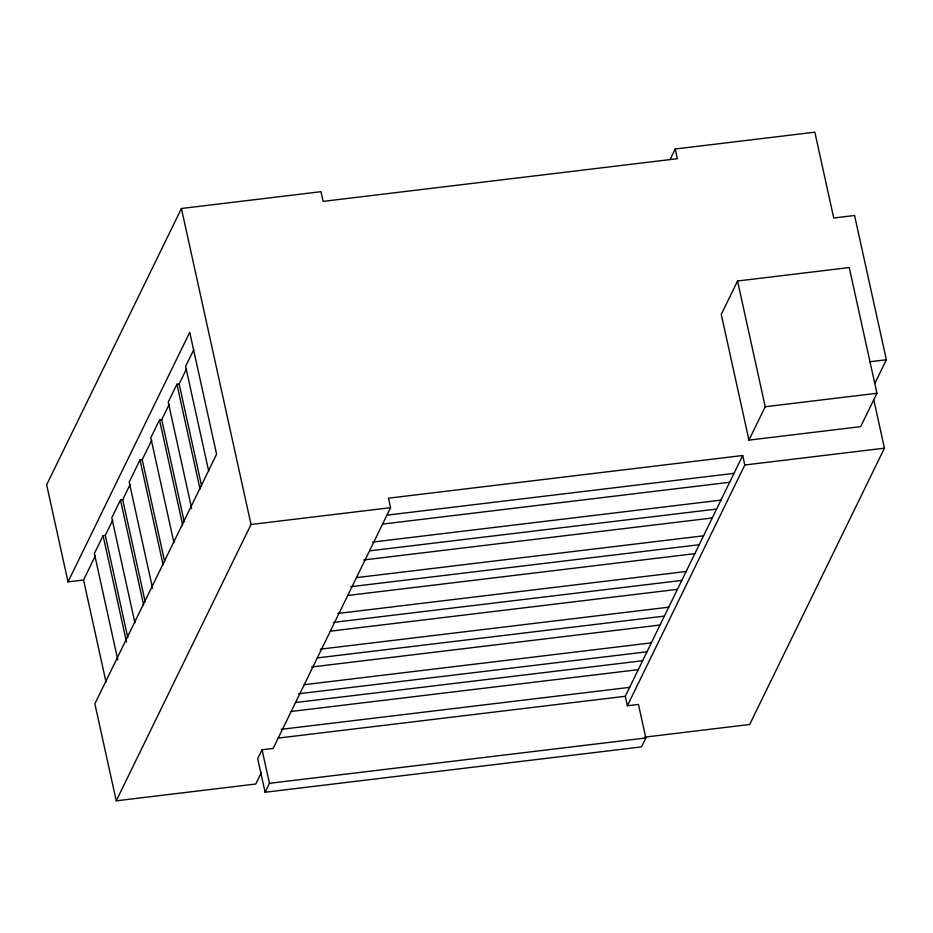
<?xml version="1.0" encoding="UTF-8"?>
<svg xmlns="http://www.w3.org/2000/svg" width="933" height="933" viewBox="0 0 933 933"><rect width="100%" height="100%" fill="white"/><g stroke="black" fill="none" stroke-linecap="round" stroke-linejoin="round"><path stroke-width="1.4" d="M874.874 383.288L886.35 359.765L854.57 215.488L833.74 217.995L814.836 132.183L675.212 149L677.346 158.703L323.11 201.388L320.975 191.685L181.422 208.502L46.65 484.822L68.027 581.854L83.538 579.988L95.353 555.776M68.027 581.854L189.737 332.3L216.596 454.219L94.874 703.785L116.252 800.817L255.794 784.012L261.368 772.594M112.753 520.078L105.301 535.379L103.073 535.647L94.373 553.491L117.791 659.818M130.165 484.39L122.701 499.691L120.485 499.96L111.785 517.803L134.888 622.708M151.764 440.108L142.224 459.666L140.008 459.934L129.186 482.104L152.604 588.443M169.2 404.362L161.736 419.652L159.52 419.92L150.819 437.764L173.923 542.679M186.6 368.663L179.148 383.964L176.932 384.233L168.22 402.076L191.65 508.403M193.714 349.817L185.632 366.389L208.735 471.293M116.252 800.817L251.024 524.486L181.422 208.502M262.056 749.782L257.706 758.704L265.089 792.245L641.496 746.901L645.846 737.98L638.464 704.438L627.373 705.768L625.285 696.275L742.715 455.502L388.478 498.187L390.565 507.68L273.136 748.453L262.056 749.782L269.439 783.323L265.089 792.245M670.104 159.485L675.212 149M737.548 281.008L721.267 314.386L748.954 440.108L860.658 426.649L876.938 393.271L849.24 267.549L737.548 281.008L765.235 406.73L748.954 440.108M627.373 705.768L744.814 464.996L742.715 455.502M873.894 400.304L884.437 448.178L749.665 724.498L644.586 737.163M869.684 361.782L886.35 359.765M765.235 406.73L876.938 393.271M251.024 524.486L390.565 507.68M744.814 464.996L884.437 448.178M387.008 515.156L734.014 473.346M382.658 524.078L729.664 482.268M372.5 542.096L720.964 500.123M369.596 550.855L716.614 509.045M363.8 559.94L712.252 517.967M356.546 577.62L703.552 535.81M350.75 586.717L699.202 544.732M347.834 595.464L694.852 553.654M337.688 613.482L686.152 571.497M333.338 622.404L681.79 580.419M330.434 631.151L677.44 589.341M320.287 649.17L668.739 607.185M317.372 657.917L664.389 616.107M311.575 667.013L660.039 625.028M304.321 684.682L651.327 642.872M298.525 693.779L646.977 651.794M295.621 702.526L642.627 660.727M291.271 711.447L638.277 669.649M281.183 729.338L629.635 687.353M278.279 738.085L625.285 696.275M269.439 783.323L645.846 737.98M179.148 383.964L201.633 486.046M176.932 384.233L200.035 489.149M161.736 419.652L184.221 521.734M159.52 419.92L182.635 524.836M142.224 459.666L164.698 561.748M140.008 459.934L163.112 564.85M122.701 499.691L145.186 601.762M120.485 499.96L143.589 604.864M105.301 535.379L127.774 637.449M103.073 535.647L126.503 641.974M83.538 579.988L106.024 682.07"/></g></svg>
